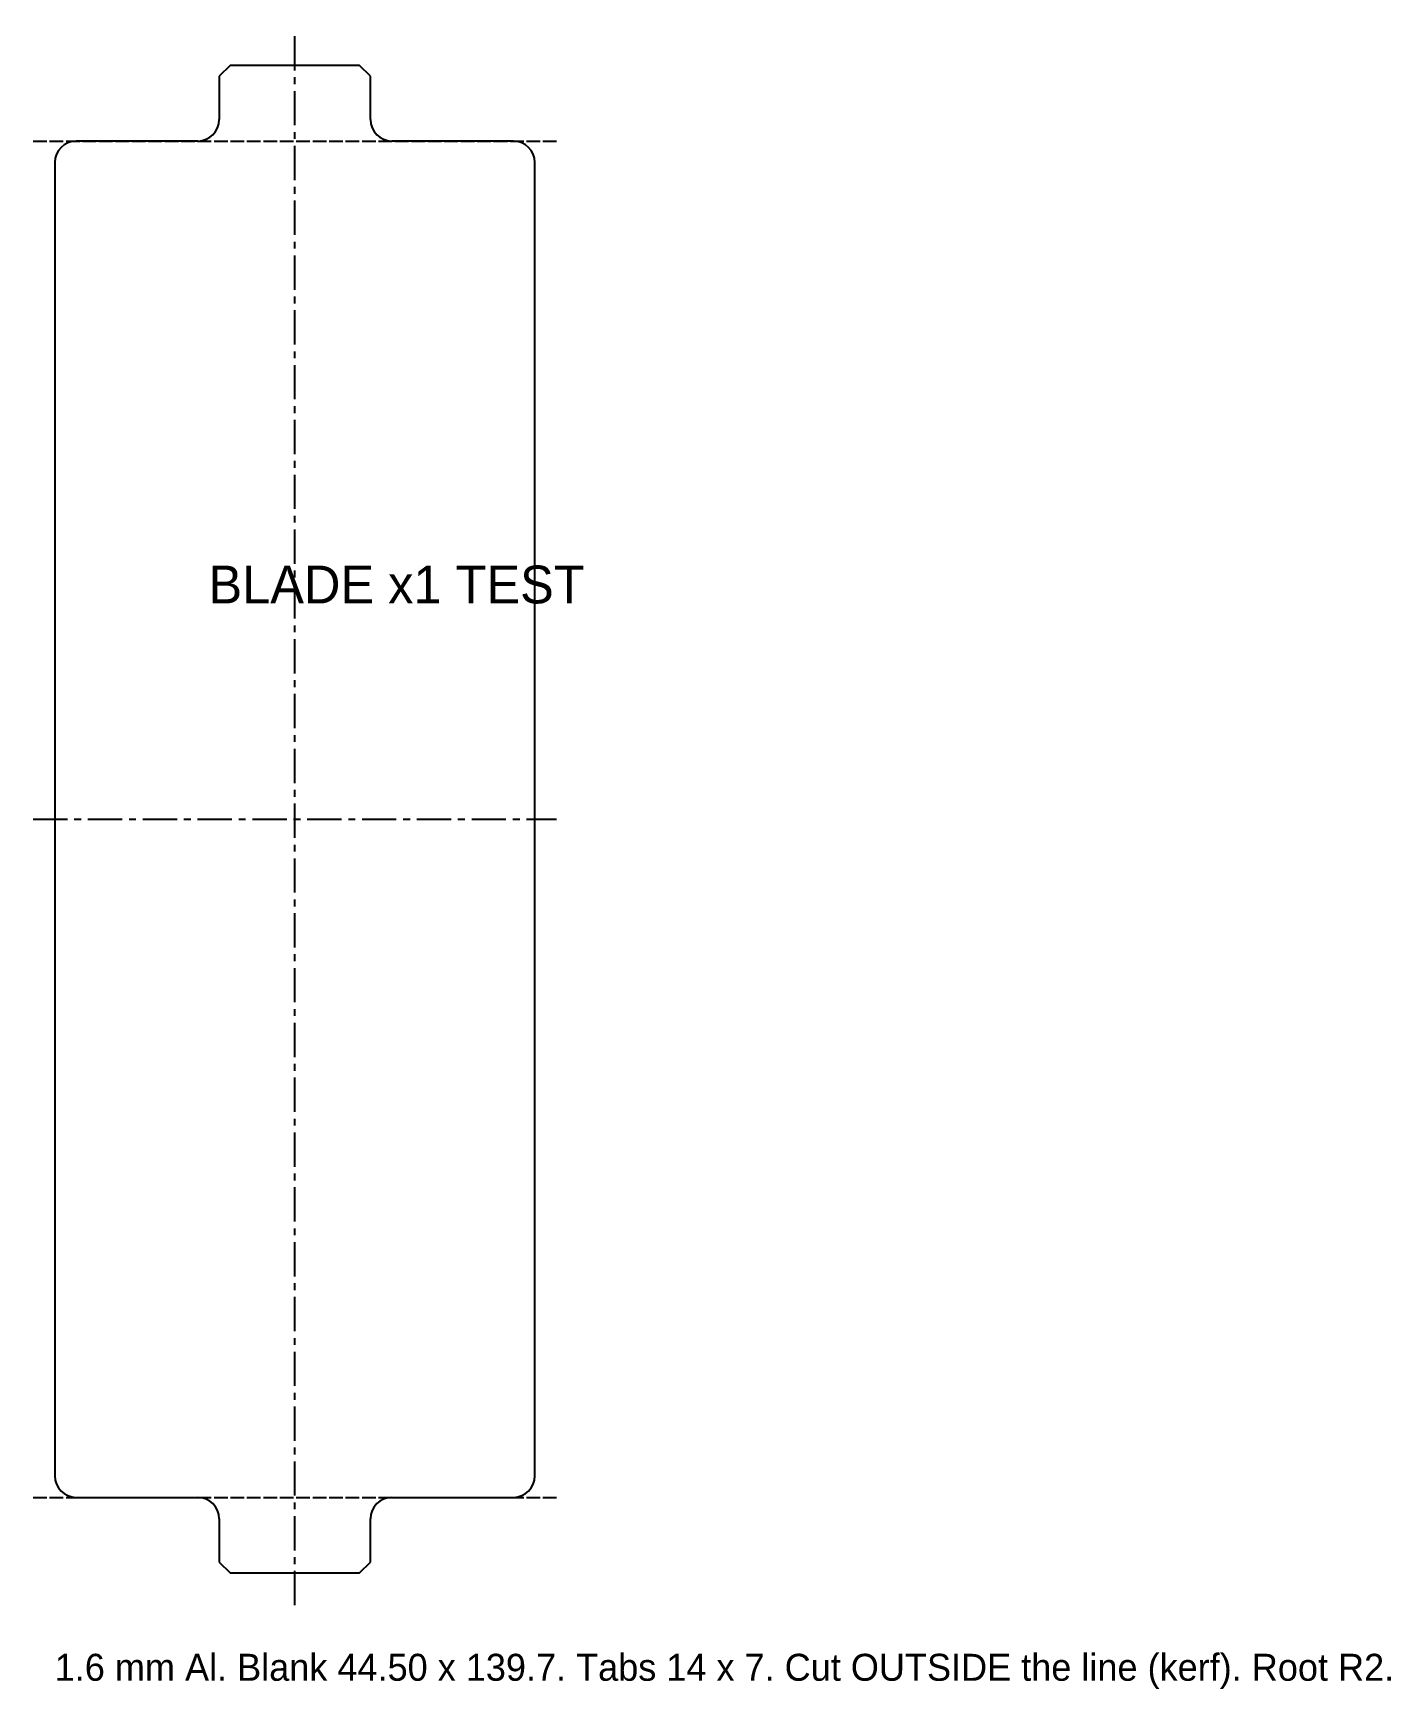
# Model space of a CAD drawing. Header units: millimetres. Extents: x -2 to 124, y -11 to 143.
import ezdxf

# ---------------------------------------------------------------- set-up
doc = ezdxf.new("R2010")
doc.units = ezdxf.units.MM
doc.linetypes.add('CENTER', pattern=[5.08, 3.175, -0.635, 0.635, -0.635])
doc.linetypes.add('DASHED', pattern=[1.524, 1.27, -0.254])
for name, color, linetype in [('CENTER', 1, 'CENTER'), ('CUT', 7, 'CONTINUOUS'), ('NOTES', 2, 'CONTINUOUS'), ('SHOULDER', 3, 'DASHED')]:
    doc.layers.add(name, color=color, linetype=linetype)

msp = doc.modelspace()

# ---------------------------------------------------------------- linework, layer by layer
at = {"layer": 'CENTER'}
for p, q in [((22.25, -3), (22.25, 142.7)), ((-2, 69.85), (46.5, 69.85))]:
    msp.add_line(p, q, dxfattribs=at)
at = {"layer": 'CUT'}
for p, q in [((16.25, 139.7), (15.25, 138.7)), ((28.25, 139.7), (16.25, 139.7)), ((29.25, 138.7), (28.25, 139.7)), ((15.25, 138.7), (15.25, 134.7)), ((29.25, 134.7), (29.25, 138.7)), ((13.25, 132.7), (2, 132.7)), ((42.5, 132.7), (31.25, 132.7)), ((0, 130.7), (0, 9)), ((44.5, 9), (44.5, 130.7)), ((2, 7), (13.25, 7)), ((31.25, 7), (42.5, 7)), ((15.25, 5), (15.25, 1)), ((29.25, 1), (29.25, 5)), ((15.25, 1), (16.25, 0)), ((16.25, 0), (28.25, 0)), ((28.25, 0), (29.25, 1))]:
    msp.add_line(p, q, dxfattribs=at)
for centre, start, end in [((13.25, 134.7), 270, 0), ((31.25, 134.7), 180, 270), ((2, 130.7), 90, 180), ((42.5, 130.7), 0, 90), ((2, 9), 180, 270), ((42.5, 9), 270, 0), ((13.25, 5), 0, 90), ((31.25, 5), 90, 180)]:
    msp.add_arc(centre, 2, start, end, dxfattribs=at)
at = {"layer": 'SHOULDER'}
for p, q in [((-2, 132.7), (46.5, 132.7)), ((-2, 7), (46.5, 7))]:
    msp.add_line(p, q, dxfattribs=at)

# ---------------------------------------------------------------- texts
at = {"layer": 'NOTES'}
for s, height, p in [('BLADE x1 TEST', 3.5, (14.25, 89.85)), ('1.6 mm Al. Blank 44.50 x 139.7. Tabs 14 x 7. Cut OUTSIDE the line (kerf). Root R2.', 2.5, (0, -10))]:
    msp.add_text(s, height=height, dxfattribs=at).set_placement(p)

doc.saveas('drawing.dxf')
